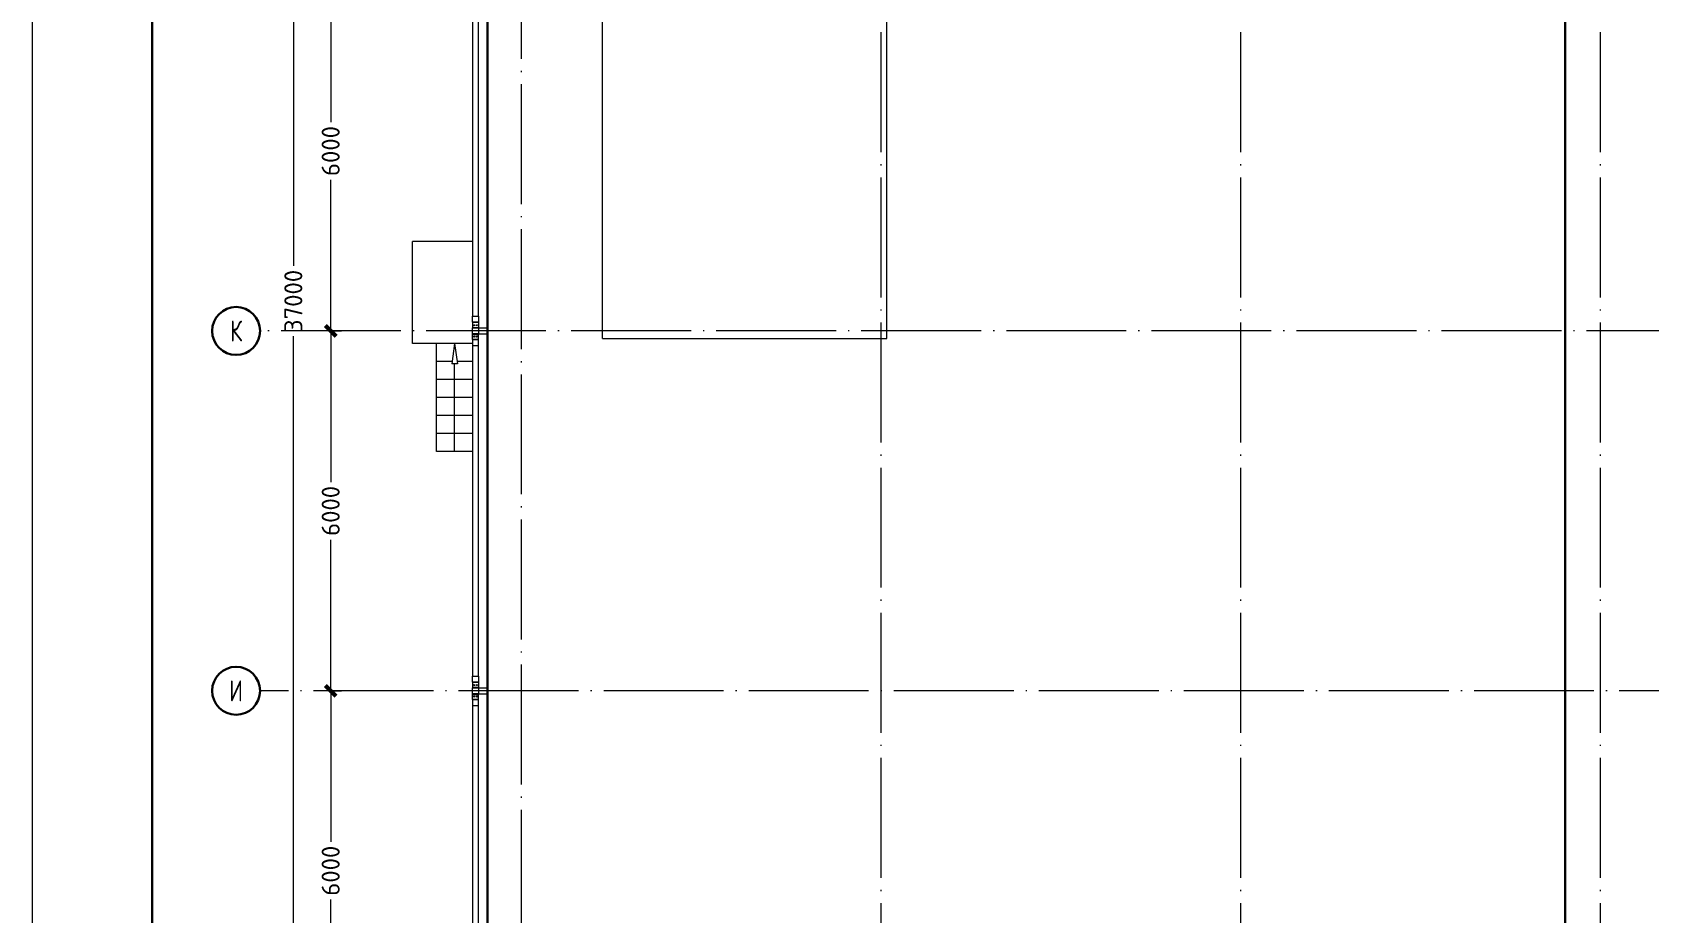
# Model space of a CAD drawing. Extents: x -965262 to 1142518, y -357520 to 71675.
# Drawn here: x -474562 to -447597, y -191051 to -176373 of the extents above; entities that cross this region are included whole.
import ezdxf

# ---------------------------------------------------------------- set-up
doc = ezdxf.new("R2010")
doc.units = 0
doc.header["$LTSCALE"] = 10
doc.linetypes.add('DOTE', pattern=[2.42, 2, -0.2, 0.02, -0.2])
doc.layers.get('0').update_dxf_attribs({"linetype": 'CONTINUOUS', "lineweight": 30})
doc.layers.get('Defpoints').update_dxf_attribs({"linetype": 'CONTINUOUS'})
doc.layers.add('DOTE', color=7, linetype='DOTE', lineweight=9)
doc.styles.add('GOST 2.304', font='isocpeur.ttf', dxfattribs={"width": 0.75, "height": 250})
doc.styles.get("Standard").update_dxf_attribs({"font": 'isocpeur.ttf', "height": 300})
doc.dimstyles.get("Standard").update_dxf_attribs({"dimscale": 100, "dimtxt": 300, "dimasz": 1.8, "dimexe": 1.8, "dimexo": 0.625, "dimgap": 0.9, "dimtad": 0, "dimdec": 0, "dimzin": 0, "dimdsep": 46, "dimtxsty": 'Standard', "dimblk": 'ARCHTICK', "dimcen": 0.9, "dimclrd": 256, "dimclre": 256, "dimclrt": 256, "dimadec": 0, "dimazin": 0, "dimtfac": 1, "dimtdec": 0, "dimtofl": 0, "dimtmove": 0, "dimatfit": 3, "dimfxl": 1, "dimtolj": 1, "dimtzin": 0, "dimlwd": 15, "dimlwe": 15, "dimarcsym": 0})

# ---------------------------------------------------------------- blocks, each defined once
blk = doc.blocks.new('_ArchTick')
at = {"color": 0, "linetype": 'ByBlock', "lineweight": 0, "const_width": 0.4}
blk.add_lwpolyline([(-0.5, -0.5), (0.5, 0.5)], dxfattribs=at)
blk = doc.blocks.new('*D235')
at = {"lineweight": 15, "transparency": 16777216}
for p, q in [((-469585, -187352), (-469585, -189872)), ((-469523, -187352), (-469405, -187352)), ((-469585, -193352), (-469585, -190832)), ((-469523, -193352), (-469405, -193352))]:
    blk.add_line(p, q, dxfattribs=at)
at = {"layer": 'Defpoints', "color": 0, "lineweight": 15, "transparency": 16777216}
for p in [(-469585, -187352), (-469585, -187352), (-469585, -193352, 1451)]:
    blk.add_point(p, dxfattribs=at)
at = {"lineweight": 15, "transparency": 16777216, "xscale": 180, "yscale": 180, "zscale": 180}
for p, rotation in [((-469585, -187352), 90), ((-469585, -193352), 270)]:
    blk.add_blockref('_ArchTick', p, dxfattribs=dict(at, rotation=rotation))
at = {"lineweight": 15, "transparency": 16777216, "insert": (-469585, -190352), "char_height": 300, "attachment_point": 5, "rotation": 90}
blk.add_mtext('\\A1;6000', dxfattribs=at)
blk = doc.blocks.new('*D236')
at = {"lineweight": 15, "transparency": 16777216}
for p, q in [((-469585, -181352), (-469585, -183872)), ((-469523, -181352), (-469405, -181352)), ((-469585, -187352), (-469585, -184832)), ((-469523, -187352), (-469405, -187352))]:
    blk.add_line(p, q, dxfattribs=at)
at = {"layer": 'Defpoints', "color": 0, "lineweight": 15, "transparency": 16777216}
for p in [(-469585, -181352), (-469585, -181352), (-469585, -187352, 1451)]:
    blk.add_point(p, dxfattribs=at)
at = {"lineweight": 15, "transparency": 16777216, "xscale": 180, "yscale": 180, "zscale": 180}
for p, rotation in [((-469585, -181352), 90), ((-469585, -187352), 270)]:
    blk.add_blockref('_ArchTick', p, dxfattribs=dict(at, rotation=rotation))
at = {"lineweight": 15, "transparency": 16777216, "insert": (-469585, -184352), "char_height": 300, "attachment_point": 5, "rotation": 90}
blk.add_mtext('\\A1;6000', dxfattribs=at)
blk = doc.blocks.new('*D237')
at = {"lineweight": 15, "transparency": 16777216}
for p, q in [((-469585, -175352), (-469585, -177872)), ((-469523, -175352), (-469405, -175352)), ((-469585, -181352), (-469585, -178832)), ((-469523, -181352), (-469405, -181352))]:
    blk.add_line(p, q, dxfattribs=at)
at = {"layer": 'Defpoints', "color": 0, "lineweight": 15, "transparency": 16777216}
for p in [(-469585, -175352), (-469585, -175352), (-469585, -181352, 1451)]:
    blk.add_point(p, dxfattribs=at)
at = {"lineweight": 15, "transparency": 16777216, "xscale": 180, "yscale": 180, "zscale": 180}
for p, rotation in [((-469585, -175352), 90), ((-469585, -181352), 270)]:
    blk.add_blockref('_ArchTick', p, dxfattribs=dict(at, rotation=rotation))
at = {"lineweight": 15, "transparency": 16777216, "insert": (-469585, -178352), "char_height": 300, "attachment_point": 5, "rotation": 90}
blk.add_mtext('\\A1;6000', dxfattribs=at)
blk = doc.blocks.new('*D241')
at = {"lineweight": 15, "transparency": 16777216}
for p, q in [((-470271, -162352), (-470388, -162352)), ((-470208, -162352), (-470208, -180267)), ((-470208, -199352), (-470208, -181437)), ((-469536, -199352), (-470388, -199352))]:
    blk.add_line(p, q, dxfattribs=at)
at = {"layer": 'Defpoints', "color": 0, "lineweight": 15, "transparency": 16777216}
for p in [(-470208, -162352), (-470208, -162352), (-469473, -199352)]:
    blk.add_point(p, dxfattribs=at)
at = {"lineweight": 15, "transparency": 16777216, "xscale": 180, "yscale": 180, "zscale": 180}
for p, rotation in [((-470208, -162352), 90), ((-470208, -199352), 270)]:
    blk.add_blockref('_ArchTick', p, dxfattribs=dict(at, rotation=rotation))
at = {"lineweight": 15, "transparency": 16777216, "insert": (-470208, -180852), "char_height": 300, "attachment_point": 5, "rotation": 90}
blk.add_mtext('\\A1;37000', dxfattribs=at)

msp = doc.modelspace()

# ---------------------------------------------------------------- linework, layer by layer
at = {"color": 86}
for p, q in [((-466966.4, -162767.1, -6162.4), (-466966.4, -234912.1, -6162.4)), ((-448992.4, -199602.1, -6192.4), (-448992.4, -175827.1, -6192.4))]:
    msp.add_line(p, q, dxfattribs=at)
at = {"lineweight": 15}
for p, q in [((-465047.9, -181477.1, -2902.6), (-465047.9, -163227.1, -6162.4)), ((-467217.4, -175597.1, -1234.4), (-467217.4, -181107.1, -1234.4)), ((-467117.4, -181107.1, -1234.4), (-467117.4, -175597.1, -1234.4)), ((-460307.4, -181477.1, -6162.4), (-460307.4, -176077.1, -6191)), ((-467217.4, -179862.1, -1234.4), (-468217.4, -179862.1, -2902.6)), ((-468217.4, -181562.1, -2902.6), (-468217.4, -179862.1, -2902.6)), ((-467217.4, -181207.1, -1234.4), (-467217.4, -181107.1, -1234.4)), ((-467217.4, -181107.1, -1234.4), (-467117.4, -181107.1, -1234.4)), ((-467117.4, -181107.1, -1234.4), (-467117.4, -181207.1, -1234.4)), ((-467217.4, -181207.1, -1234.4), (-467215.1, -181207.1, -1234.4)), ((-467217.4, -181207.1, -1234.4), (-467217.4, -181292.1, -1234.4)), ((-467217.4, -181292.1, -1234.4), (-467217.4, -181302.1, -1234.4)), ((-467217.4, -181292.1, -1234.4), (-467117.4, -181292.1, -1234.4)), ((-467217.4, -181402.1, -1234.4), (-467217.4, -181302.1, -1234.4)), ((-467217.4, -181302.1, -1234.4), (-467117.4, -181302.1, -1234.4)), ((-467117.4, -181402.1, -1234.4), (-467217.4, -181402.1, -1234.4)), ((-467217.4, -181412.1, -1234.4), (-467217.4, -181402.1, -1234.4)), ((-467217.4, -181412.1, -1234.4), (-467117.4, -181412.1, -1234.4)), ((-467217.4, -181497.1, -1234.4), (-467217.4, -181412.1, -1234.4)), ((-467215.1, -181207.1, -1234.4), (-467215.1, -181207.1, -1234.4)), ((-467215.1, -181207.1, -1234.4), (-467119.7, -181207.1, -1234.4)), ((-467119.7, -181207.1, -1234.4), (-467215.1, -181207.1, -1234.4)), ((-467196.6, -181207.1, -1234.4), (-467196.6, -181207.1, -1234.4)), ((-467196.6, -181251.1, -1234.4), (-467196.6, -181263.1, -1234.4)), ((-467196.6, -181453.1, -1234.4), (-467196.6, -181441.1, -1234.4)), ((-467187.4, -181207.1, -1234.4), (-467187.4, -181207.1, -1234.4)), ((-467187.4, -181265.8, -1234.4), (-467187.4, -181248.5, -1234.4)), ((-467187.4, -181248.5, -1234.4), (-467187.4, -181265.8, -1234.4)), ((-467187.4, -181438.5, -1234.4), (-467187.4, -181455.8, -1234.4)), ((-467187.4, -181455.8, -1234.4), (-467187.4, -181438.5, -1234.4)), ((-467117.4, -181207.1, -1234.4), (-467119.7, -181207.1, -1234.4)), ((-467119.7, -181207.1, -1234.4), (-467119.7, -181207.1, -1234.4)), ((-467117.4, -181207.1, -1234.4), (-467117.4, -181292.1, -1234.4)), ((-467117.4, -181302.1, -1234.4), (-467117.4, -181292.1, -1234.4)), ((-467117.4, -181302.1, -1234.4), (-466967.4, -181302.1, -1234.4)), ((-467117.4, -181302.1, -1234.4), (-467117.4, -181402.1, -1234.4)), ((-467117.4, -181402.1, -1234.4), (-466967.4, -181402.1, -1234.4)), ((-467117.4, -181402.1, -1234.4), (-467117.4, -181412.1, -1234.4)), ((-467117.4, -181497.1, -1234.4), (-467117.4, -181412.1, -1234.4)), ((-467217.4, -181562.1, -2902.6), (-468217.4, -181562.1, -2902.6)), ((-467217.4, -181562.1, -2902.6), (-468007.4, -181562.1, -2902.6)), ((-467817.4, -183362.1, -2902.6), (-467817.4, -181562.1, -2902.6)), ((-467517.4, -181562.1, -2902.6), (-467566.4, -181901.4, -2902.6)), ((-467517.4, -181562.1, -2902.6), (-467468.4, -181901.4, -2902.6)), ((-467217.4, -181497.1, -1234.4), (-467215.1, -181497.1, -1234.4)), ((-467217.4, -181497.1, -1234.4), (-467217.4, -181597.1, -1234.4)), ((-467217.4, -181597.1, -1234.4), (-467217.4, -187107.1, -1234.4)), ((-467217.4, -181597.1, -1234.4), (-467117.4, -181597.1, -1234.4)), ((-467119.7, -181497.1, -1234.4), (-467215.1, -181497.1, -1234.4)), ((-467215.1, -181497.1, -1234.4), (-467215.1, -181497.2, -1234.4)), ((-467215.1, -181497.2, -1234.4), (-467119.7, -181497.2, -1234.4)), ((-467196.6, -181497.1, -1234.4), (-467196.6, -181497.2, -1234.4)), ((-467187.4, -181497.1, -1234.4), (-467187.4, -181497.2, -1234.4)), ((-467117.4, -181497.1, -1234.4), (-467119.7, -181497.1, -1234.4)), ((-467119.7, -181497.1, -1234.4), (-467119.7, -181497.2, -1234.4)), ((-467117.4, -181597.1, -1234.4), (-467117.4, -181497.1, -1234.4)), ((-467117.4, -187107.1, -1234.4), (-467117.4, -181597.1, -1234.4)), ((-465047.9, -181477.1, -6162.4), (-460307.4, -181477.1, -6162.4)), ((-467560.7, -181862.1, -2902.6), (-467817.4, -181862.1, -2902.6)), ((-467560.7, -181862.1, -2902.6), (-467817.4, -181862.1, -2902.6)), ((-467560.7, -181862.1, -2902.6), (-467817.4, -181862.1, -2902.6)), ((-467468.4, -181901.4, -2902.6), (-467566.4, -181901.4, -2902.6)), ((-467517.4, -183362.1, -2902.6), (-467517.4, -181901.4, -2902.6)), ((-467217.4, -181862.1, -2902.6), (-467474.1, -181862.1, -2902.6)), ((-467217.4, -181862.1, -2902.6), (-467474.1, -181862.1, -2902.6)), ((-467217.4, -181862.1, -2902.6), (-467474.1, -181862.1, -2902.6)), ((-467217.4, -182162.1, -2902.6), (-467817.4, -182162.1, -2902.6)), ((-467217.4, -182162.1, -2902.6), (-467817.4, -182162.1, -2902.6)), ((-467217.4, -182462.1, -2902.6), (-467817.4, -182462.1, -2902.6)), ((-467217.4, -182462.1, -2902.6), (-467817.4, -182462.1, -2902.6)), ((-467217.4, -182762.1, -2902.6), (-467817.4, -182762.1, -2902.6)), ((-467217.4, -182762.1, -2902.6), (-467817.4, -182762.1, -2902.6)), ((-467217.4, -183062.1, -2902.6), (-467817.4, -183062.1, -2902.6)), ((-467217.4, -183062.1, -2902.6), (-467817.4, -183062.1, -2902.6)), ((-467217.4, -183362.1, -2902.6), (-467817.4, -183362.1, -2902.6)), ((-467217.4, -187207.1, -1234.4), (-467217.4, -187107.1, -1234.4)), ((-467217.4, -187107.1, -1234.4), (-467117.4, -187107.1, -1234.4)), ((-467117.4, -187107.1, -1234.4), (-467117.4, -187207.1, -1234.4)), ((-467217.4, -187207.1, -1234.4), (-467215.1, -187207.1, -1234.4)), ((-467217.4, -187207.1, -1234.4), (-467217.4, -187292.1, -1234.4)), ((-467217.4, -187292.1, -1234.4), (-467217.4, -187302.1, -1234.4)), ((-467217.4, -187292.1, -1234.4), (-467117.4, -187292.1, -1234.4)), ((-467217.4, -187402.1, -1234.4), (-467217.4, -187302.1, -1234.4)), ((-467217.4, -187302.1, -1234.4), (-467117.4, -187302.1, -1234.4)), ((-467117.4, -187402.1, -1234.4), (-467217.4, -187402.1, -1234.4)), ((-467217.4, -187412.1, -1234.4), (-467217.4, -187402.1, -1234.4)), ((-467215.1, -187207.1, -1234.4), (-467215.1, -187207.1, -1234.4)), ((-467215.1, -187207.1, -1234.4), (-467119.7, -187207.1, -1234.4)), ((-467119.7, -187207.1, -1234.4), (-467215.1, -187207.1, -1234.4)), ((-467196.6, -187207.1, -1234.4), (-467196.6, -187207.1, -1234.4)), ((-467196.6, -187251.1, -1234.4), (-467196.6, -187263.1, -1234.4)), ((-467187.4, -187207.1, -1234.4), (-467187.4, -187207.1, -1234.4)), ((-467187.4, -187265.8, -1234.4), (-467187.4, -187248.5, -1234.4)), ((-467187.4, -187248.5, -1234.4), (-467187.4, -187265.8, -1234.4)), ((-467117.4, -187207.1, -1234.4), (-467119.7, -187207.1, -1234.4)), ((-467119.7, -187207.1, -1234.4), (-467119.7, -187207.1, -1234.4)), ((-467117.4, -187207.1, -1234.4), (-467117.4, -187292.1, -1234.4)), ((-467117.4, -187302.1, -1234.4), (-467117.4, -187292.1, -1234.4)), ((-467117.4, -187302.1, -1234.4), (-466967.4, -187302.1, -1234.4)), ((-467117.4, -187302.1, -1234.4), (-467117.4, -187402.1, -1234.4)), ((-467117.4, -187402.1, -1234.4), (-466967.4, -187402.1, -1234.4)), ((-467117.4, -187402.1, -1234.4), (-467117.4, -187412.1, -1234.4)), ((-467217.4, -187412.1, -1234.4), (-467117.4, -187412.1, -1234.4)), ((-467217.4, -187497.1, -1234.4), (-467217.4, -187412.1, -1234.4)), ((-467217.4, -187497.1, -1234.4), (-467215.1, -187497.1, -1234.4)), ((-467217.4, -187497.1, -1234.4), (-467217.4, -187597.1, -1234.4)), ((-467217.4, -187597.1, -1234.4), (-467217.4, -193107.1, -1234.4)), ((-467217.4, -187597.1, -1234.4), (-467117.4, -187597.1, -1234.4)), ((-467119.7, -187497.1, -1234.4), (-467215.1, -187497.1, -1234.4)), ((-467215.1, -187497.1, -1234.4), (-467215.1, -187497.2, -1234.4)), ((-467215.1, -187497.2, -1234.4), (-467119.7, -187497.2, -1234.4)), ((-467196.6, -187453.1, -1234.4), (-467196.6, -187441.1, -1234.4)), ((-467196.6, -187497.1, -1234.4), (-467196.6, -187497.2, -1234.4)), ((-467187.4, -187438.5, -1234.4), (-467187.4, -187455.8, -1234.4)), ((-467187.4, -187455.8, -1234.4), (-467187.4, -187438.5, -1234.4)), ((-467187.4, -187497.1, -1234.4), (-467187.4, -187497.2, -1234.4)), ((-467117.4, -187497.1, -1234.4), (-467119.7, -187497.1, -1234.4)), ((-467119.7, -187497.1, -1234.4), (-467119.7, -187497.2, -1234.4)), ((-467117.4, -187497.1, -1234.4), (-467117.4, -187412.1, -1234.4)), ((-467117.4, -187597.1, -1234.4), (-467117.4, -187497.1, -1234.4)), ((-467117.4, -193107.1, -1234.4), (-467117.4, -187597.1, -1234.4))]:
    msp.add_line(p, q, dxfattribs=at)
at = {"lineweight": 15, "elevation": -3259.8}
msp.add_lwpolyline([(-355662.4, -240087.8), (-355662.4, -155987.8), (-474562.4, -155987.8), (-474562.4, -240087.8)], close=True, dxfattribs=at)
at = {"elevation": -3259.8}
msp.add_lwpolyline([(-356162.4, -239587.8), (-356162.4, -156487.8), (-472562.4, -156487.8), (-472562.4, -239587.8)], close=True, dxfattribs=at)
at = {"lineweight": 15}
for centre in [(-467189.9, -181257.1, -1234.4), (-467189.9, -181447.1, -1234.4), (-467144.9, -181257.1, -1234.4), (-467144.9, -181447.1, -1234.4), (-467189.9, -187257.1, -1234.4), (-467144.9, -187257.1, -1234.4), (-467189.9, -187447.1, -1234.4), (-467144.9, -187447.1, -1234.4)]:
    msp.add_circle(centre, 9, dxfattribs=at)
at = {"layer": 'DOTE', "ltscale": 100, "extrusion": (0, -1, 0)}
for p, q in [((-460407.4, -161852.1, -7613.7), (-460407.4, -237887.4, -7613.7)), ((-454407.4, -161852.1, -7613.7), (-454407.4, -237887.4, -7613.7)), ((-448407.4, -161852.1, -7613.7), (-448407.4, -237887.4, -7613.7)), ((-466407.4, -162715.3, -7613.7), (-466407.4, -237887.4, -7613.7))]:
    msp.add_line(p, q, dxfattribs=at)
at = {"layer": 'DOTE', "ltscale": 100}
for p, q in [((-471562.7, -181352.1, -7613.7), (-471569.3, -181352.1, -7613.7)), ((-417593.2, -181352.1, -7613.7), (-470762.7, -181352.1, -7613.7)), ((-471562.7, -187352.1, -7613.7), (-471569.3, -187352.1, -7613.7)), ((-412210.6, -187352.1, -7613.7), (-470762.7, -187352.1, -7613.7))]:
    msp.add_line(p, q, dxfattribs=at)
at = {"layer": 'DOTE', "linetype": 'Continuous', "lineweight": 30}
for centre in [(-471162.7, -181352.1, -7613.7), (-471162.7, -187352.1, -7613.7)]:
    msp.add_circle(centre, 400, dxfattribs=at)

# ---------------------------------------------------------------- texts
at = {"layer": 'DOTE', "linetype": 'Continuous', "lineweight": 30, "ltscale": 100, "char_height": 350, "width": 800, "attachment_point": 5, "style": 'GOST 2.304'}
for s, insert in [('К', (-471162.7, -181352.1, -7613.7)), ('И', (-471162.7, -187352.1, -7613.7))]:
    msp.add_mtext(s, dxfattribs=dict(at, insert=insert))

# ---------------------------------------------------------------- dimensions: what is measured, and where the dimension line sits
at = {"lineweight": 15}
for base, p1, p2, picture, middle in [((-470208.2, -162352.1, -6162.4), (-469473.2, -199352.1, -6162.4), (-470208.2, -162352.1, -6162.4), '*D241', (-470208.2, -180852.1, -6162.4)), ((-469585.4, -175352.1, -7613.7), (-469585.4, -181352.1, -6162.4), (-469585.4, -175352.1, -7613.7), '*D237', (-469585.4, -178352.1, -7613.7)), ((-469585.4, -181352.1, -7613.7), (-469585.4, -187352.1, -6162.4), (-469585.4, -181352.1, -7613.7), '*D236', (-469585.4, -184352.1, -7613.7)), ((-469585.4, -187352.1, -7613.7), (-469585.4, -193352.1, -6162.4), (-469585.4, -187352.1, -7613.7), '*D235', (-469585.4, -190352.1, -7613.7))]:
    dim = msp.add_linear_dim(base=base, p1=p1, p2=p2, angle=90, dimstyle='Standard', dxfattribs=at)
    dim.commit()
    dim.dimension.update_dxf_attribs({"geometry": picture, "text_midpoint": middle})

doc.saveas('drawing.dxf')
